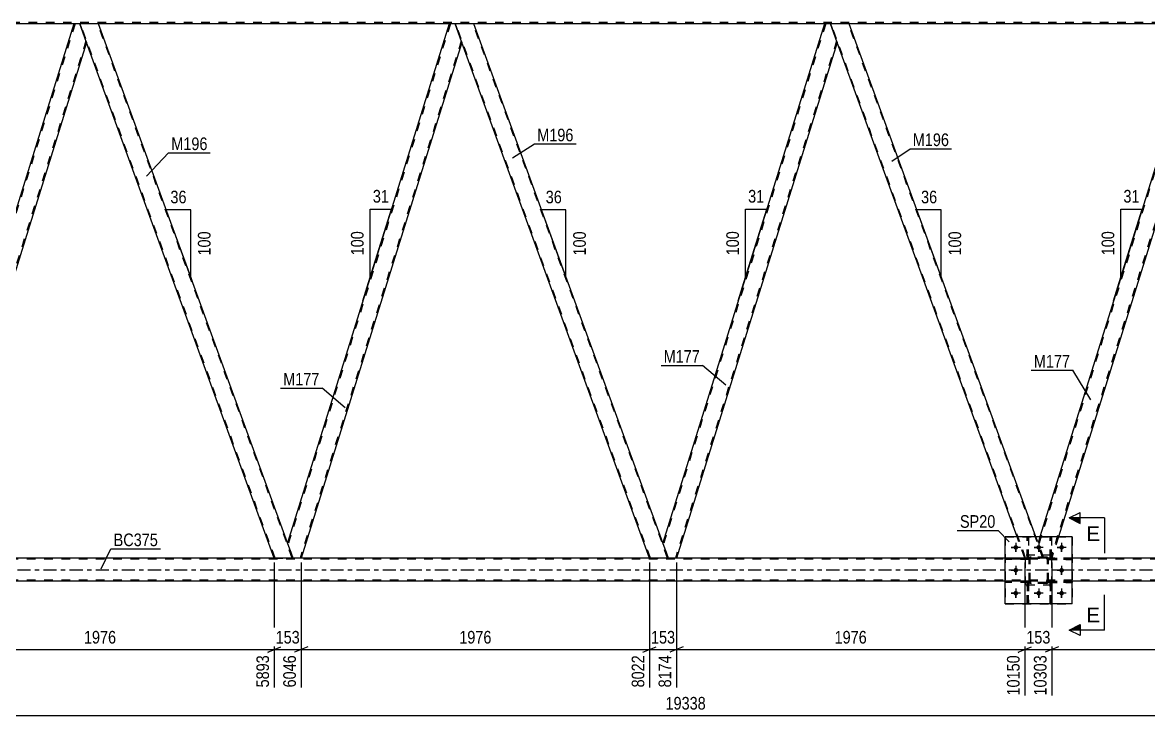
# Model space of a CAD drawing. Header units: millimetres. Extents: x 0 to 841, y 0 to 594.
# Drawn here: x 273.6 to 529, y 278.6 to 435.9 of the extents above; entities that cross this region are included whole.
import ezdxf

# ---------------------------------------------------------------- set-up
doc = ezdxf.new("R2010")
doc.units = ezdxf.units.MM
doc.linetypes.add('DXK_LINE_DOT2', pattern=[3.9198, 1.9599, -1.9599])
doc.linetypes.add('DXK_LINE_DOT3', pattern=[5.9187, 2.979, -0.9799, 0.9799, -0.9799])
doc.styles.add('Arial', font='ARIAL.TTF', dxfattribs={"height": 0.2})
doc.styles.add('Arial Narrow', font='ARIALN.TTF', dxfattribs={"height": 0.2})

# ---------------------------------------------------------------- blocks, each defined once
blk = doc.blocks.new('Part-318888194-3966 - 3642')
at = {"color": 7, "linetype": 'DXK_LINE_DOT2'}
for p, q in [((501.89, 309.09), (496.49, 309.09)), ((496.49, 309.09), (496.49, 308.77)), ((501.29, 308.77), (501.29, 309.09)), ((501.89, 308.77), (501.89, 309.09)), ((501.89, 308.77), (496.49, 308.77))]:
    blk.add_line(p, q, dxfattribs=at)
blk = doc.blocks.new('Bolt-318888194-4051 - 3642')
at = {"linetype": 'Continuous'}
for points in [[(499.41, 316.73, -1), (498.37, 316.73, -1)], [(504.61, 316.73, -1), (503.57, 316.73, -1)], [(509.81, 316.73, -1), (508.77, 316.73, -1)], [(499.41, 311.53, -1), (498.37, 311.53, -1)], [(509.81, 311.53, -1), (508.77, 311.53, -1)], [(499.41, 306.33, -1), (498.37, 306.33, -1)], [(504.61, 306.33, -1), (503.57, 306.33, -1)], [(509.81, 306.33, -1), (508.77, 306.33, -1)]]:
    blk.add_hatch(color=1, dxfattribs=at).paths.add_polyline_path(points)
at = {"color": 1, "linetype": 'Continuous'}
for p, q in [((499.93, 316.73), (497.85, 316.73)), ((498.89, 317.77), (498.89, 315.69)), ((505.13, 316.73), (503.05, 316.73)), ((504.09, 317.77), (504.09, 315.69)), ((510.33, 316.73), (508.25, 316.73)), ((509.29, 317.77), (509.29, 315.69)), ((498.89, 312.57), (498.89, 310.49)), ((509.29, 312.57), (509.29, 310.49)), ((499.93, 311.53), (497.85, 311.53)), ((510.33, 311.53), (508.25, 311.53)), ((498.89, 307.37), (498.89, 305.29)), ((504.09, 307.37), (504.09, 305.29)), ((509.29, 307.37), (509.29, 305.29)), ((499.93, 306.33), (497.85, 306.33)), ((505.13, 306.33), (503.05, 306.33)), ((510.33, 306.33), (508.25, 306.33))]:
    blk.add_line(p, q, dxfattribs=at)
blk = doc.blocks.new('Part-318888194-4137 - 3642')
at = {"color": 7, "linetype": 'DXK_LINE_DOT2'}
for p, q in [((501.89, 309.09), (496.49, 309.09)), ((496.49, 308.77), (496.49, 309.09)), ((501.29, 308.77), (501.29, 309.09)), ((501.89, 309.09), (501.89, 308.77)), ((501.89, 308.77), (496.49, 308.77))]:
    blk.add_line(p, q, dxfattribs=at)
blk = doc.blocks.new('Part-318888194-3803 - 3642')
at = {"color": 2, "linetype": 'Continuous'}
for p, q in [((370.38, 435.53), (333.68, 317.78)), ((371.7, 435.53), (370.38, 435.53)), ((373.23, 431.33), (371.7, 435.53)), ((373.25, 431.28), (336.79, 314.31)), ((334.94, 314.31), (333.7, 317.73))]:
    blk.add_line(p, q, dxfattribs=at)
at = {"color": 7, "linetype": 'DXK_LINE_DOT2'}
for p, q in [((370.63, 435.53), (333.81, 317.41)), ((373.11, 431.66), (336.54, 314.31)), ((373.25, 431.28), (373.23, 431.33)), ((373.25, 431.28), (373.23, 431.33)), ((333.68, 317.78), (333.7, 317.73)), ((336.79, 314.31), (334.94, 314.31))]:
    blk.add_line(p, q, dxfattribs=at)
blk = doc.blocks.new('Part-318888194-3808 - 3642')
at = {"color": 2, "linetype": 'Continuous'}
for p, q in [((375.96, 435.53), (371.7, 435.53)), ((418.83, 317.73), (375.96, 435.53)), ((415.82, 314.31), (373.23, 431.33))]:
    blk.add_line(p, q, dxfattribs=at)
at = {"color": 7, "linetype": 'DXK_LINE_DOT2'}
for p, q in [((371.7, 435.53), (373.23, 431.33)), ((415.99, 314.31), (371.87, 435.53)), ((419.91, 314.31), (375.79, 435.53)), ((420.08, 314.31), (418.83, 317.73)), ((415.82, 314.31), (420.08, 314.31))]:
    blk.add_line(p, q, dxfattribs=at)
blk = doc.blocks.new('Part-318888194-4140 - 3642')
at = {"color": 7, "linetype": 'DXK_LINE_DOT2'}
for p, q in [((501.89, 314.05), (501.93, 314.23)), ((501.93, 314.23), (501.89, 314.05)), ((502.15, 314.14), (502.2, 314.22)), ((502.19, 314.49), (502.37, 314.53)), ((502.37, 314.53), (502.19, 314.49)), ((502.2, 314.22), (502.28, 314.27)), ((502.28, 314.27), (502.37, 314.29)), ((505.81, 314.53), (502.37, 314.53)), ((502.37, 314.29), (505.81, 314.29)), ((505.81, 314.53), (506, 314.49)), ((506, 314.49), (505.81, 314.53)), ((505.81, 314.29), (505.91, 314.27)), ((505.91, 314.27), (505.98, 314.22)), ((505.98, 314.22), (506.04, 314.14)), ((506.26, 314.23), (506.29, 314.05)), ((506.29, 314.05), (506.26, 314.23)), ((501.89, 309.01), (501.89, 314.05)), ((502.13, 314.05), (502.15, 314.14)), ((502.13, 309.01), (502.13, 314.05)), ((506.04, 314.14), (506.05, 314.05)), ((506.05, 309.01), (506.05, 314.05)), ((506.29, 309.01), (506.29, 314.05)), ((501.93, 308.83), (501.89, 309.01)), ((501.89, 309.01), (501.93, 308.83)), ((502.15, 308.92), (502.13, 309.01)), ((502.2, 308.84), (502.15, 308.92)), ((502.37, 308.53), (502.19, 308.57)), ((502.19, 308.57), (502.37, 308.53)), ((502.28, 308.79), (502.2, 308.84)), ((502.37, 308.77), (502.28, 308.79)), ((505.81, 308.77), (502.37, 308.77)), ((505.81, 308.53), (502.37, 308.53)), ((505.91, 308.79), (505.81, 308.77)), ((506, 308.57), (505.81, 308.53)), ((505.81, 308.53), (506, 308.57)), ((505.98, 308.84), (505.91, 308.79)), ((506.04, 308.92), (505.98, 308.84)), ((506.05, 309.01), (506.04, 308.92)), ((506.29, 309.01), (506.26, 308.83)), ((506.26, 308.83), (506.29, 309.01))]:
    blk.add_line(p, q, dxfattribs=at)
at = {"color": 7, "linetype": 'DXK_LINE_DOT3'}
blk.add_line((504.09, 311.53), (504.09, 311.53), dxfattribs=at)
at = {"color": 7, "linetype": 'DXK_LINE_DOT2'}
for centre, start, end in [((502.37, 314.05), 112.5, 157.5), ((502.37, 314.05), 112.5, 157.5), ((505.81, 314.05), 22.5, 67.5), ((505.81, 314.05), 22.5, 67.5), ((502.37, 309.01), 202.5, 247.5), ((502.37, 309.01), 202.5, 247.5), ((505.81, 309.01), 292.5, 337.5), ((505.81, 309.01), 292.5, 337.5)]:
    blk.add_arc(centre, 0.48, start, end, dxfattribs=at)
blk = doc.blocks.new('Part-318888194-4115 - 3642')
at = {"color": 7, "linetype": 'DXK_LINE_DOT2'}
for p, q in [((506.97, 308.77), (506.65, 308.77)), ((506.65, 308.77), (506.65, 303.93)), ((506.65, 308.17), (506.97, 308.17)), ((506.97, 303.93), (506.97, 308.77)), ((506.65, 303.93), (506.97, 303.93))]:
    blk.add_line(p, q, dxfattribs=at)
blk = doc.blocks.new('Part-318888194-4138 - 3642')
at = {"color": 7, "linetype": 'DXK_LINE_DOT2'}
for p, q in [((501.89, 314.29), (496.49, 314.29)), ((496.49, 313.97), (496.49, 314.29)), ((501.29, 313.97), (501.29, 314.29)), ((501.89, 314.29), (501.89, 313.97)), ((501.89, 313.97), (496.49, 313.97))]:
    blk.add_line(p, q, dxfattribs=at)
blk = doc.blocks.new('Part-318888194-3891 - 3642')
at = {"color": 7, "linetype": 'DXK_LINE_DOT2'}
for p, q in [((496.49, 319.13), (511.69, 319.13)), ((496.49, 319.13), (496.49, 303.93)), ((511.69, 319.13), (511.69, 303.93)), ((496.49, 303.93), (511.69, 303.93))]:
    blk.add_line(p, q, dxfattribs=at)
blk = doc.blocks.new('Part-318888194-3903 - 3642')
at = {"color": 7, "linetype": 'DXK_LINE_DOT2'}
for p, q in [((501.89, 314.29), (496.49, 314.29)), ((496.49, 314.29), (496.49, 313.97)), ((501.29, 313.97), (501.29, 314.29)), ((501.89, 313.97), (501.89, 314.29)), ((501.89, 313.97), (496.49, 313.97))]:
    blk.add_line(p, q, dxfattribs=at)
blk = doc.blocks.new('Part-318888194-3906 - 3642')
at = {"color": 7, "linetype": 'DXK_LINE_DOT2'}
for p, q in [((511.69, 309.09), (506.29, 309.09)), ((506.29, 309.09), (506.29, 308.77)), ((506.89, 308.77), (506.89, 309.09)), ((511.69, 308.77), (511.69, 309.09)), ((506.29, 308.77), (511.69, 308.77))]:
    blk.add_line(p, q, dxfattribs=at)
blk = doc.blocks.new('Part-318888194-3909 - 3642')
at = {"color": 7, "linetype": 'DXK_LINE_DOT2'}
for p, q in [((511.69, 314.29), (506.29, 314.29)), ((506.29, 314.29), (506.29, 313.97)), ((506.89, 313.97), (506.89, 314.29)), ((511.69, 313.97), (511.69, 314.29)), ((506.29, 313.97), (511.69, 313.97))]:
    blk.add_line(p, q, dxfattribs=at)
blk = doc.blocks.new('Part-318888194-3921 - 3642')
at = {"color": 2, "linetype": 'Continuous'}
for p, q in [((455.52, 435.53), (418.81, 317.78)), ((456.83, 435.53), (455.52, 435.53)), ((458.36, 431.33), (456.83, 435.53)), ((458.38, 431.28), (421.92, 314.31)), ((420.08, 314.31), (418.83, 317.73))]:
    blk.add_line(p, q, dxfattribs=at)
at = {"color": 7, "linetype": 'DXK_LINE_DOT2'}
for p, q in [((455.77, 435.53), (418.95, 317.41)), ((458.24, 431.66), (421.67, 314.31)), ((458.38, 431.28), (458.36, 431.33)), ((458.38, 431.28), (458.36, 431.33)), ((418.81, 317.78), (418.83, 317.73)), ((421.92, 314.31), (420.08, 314.31))]:
    blk.add_line(p, q, dxfattribs=at)
blk = doc.blocks.new('Part-318888194-3926 - 3642')
at = {"color": 2, "linetype": 'Continuous'}
for p, q in [((461.09, 435.53), (456.83, 435.53)), ((503.46, 319.13), (461.09, 435.53)), ((499.2, 319.13), (458.36, 431.33))]:
    blk.add_line(p, q, dxfattribs=at)
at = {"color": 7, "linetype": 'DXK_LINE_DOT2'}
for p, q in [((456.83, 435.53), (458.36, 431.33)), ((501.12, 314.31), (457, 435.53)), ((505.04, 314.31), (460.92, 435.53)), ((500.95, 314.31), (499.2, 319.13)), ((505.21, 314.31), (503.46, 319.13)), ((505.21, 314.31), (500.95, 314.31))]:
    blk.add_line(p, q, dxfattribs=at)
blk = doc.blocks.new('Part-318888194-3941 - 3642')
at = {"color": 2, "linetype": 'Continuous'}
for p, q in [((290.82, 435.53), (286.56, 435.53)), ((333.7, 317.73), (290.82, 435.53)), ((330.69, 314.31), (288.09, 431.33))]:
    blk.add_line(p, q, dxfattribs=at)
at = {"color": 7, "linetype": 'DXK_LINE_DOT2'}
for p, q in [((286.56, 435.53), (288.09, 431.33)), ((330.86, 314.31), (286.73, 435.53)), ((334.77, 314.31), (290.65, 435.53)), ((334.94, 314.31), (333.7, 317.73)), ((330.69, 314.31), (334.94, 314.31))]:
    blk.add_line(p, q, dxfattribs=at)
blk = doc.blocks.new('Part-318888194-4139 - 3642')
at = {"color": 7, "linetype": 'DXK_LINE_DOT2'}
for p, q in [((506.29, 308.77), (506.29, 309.09)), ((506.29, 309.09), (511.69, 309.09)), ((506.89, 308.77), (506.89, 309.09)), ((511.69, 309.09), (511.69, 308.77)), ((511.69, 308.77), (506.29, 308.77))]:
    blk.add_line(p, q, dxfattribs=at)
blk = doc.blocks.new('Part-318888194-3971 - 3642')
at = {"color": 7, "linetype": 'DXK_LINE_DOT2'}
for p, q in [((285.5, 435.53), (248.68, 317.41)), ((287.98, 431.66), (251.4, 314.31)), ((288.11, 431.28), (288.09, 431.33)), ((288.11, 431.28), (288.09, 431.33)), ((248.54, 317.78), (248.97, 319.13)), ((249.81, 314.31), (248.54, 317.78)), ((253.15, 319.13), (251.65, 314.31)), ((251.65, 314.31), (249.81, 314.31))]:
    blk.add_line(p, q, dxfattribs=at)
at = {"color": 2, "linetype": 'Continuous'}
for p, q in [((285.25, 435.53), (248.97, 319.13)), ((286.56, 435.53), (285.25, 435.53)), ((288.09, 431.33), (286.56, 435.53)), ((288.11, 431.28), (253.15, 319.13))]:
    blk.add_line(p, q, dxfattribs=at)
blk = doc.blocks.new('Part-318888194-3984 - 3642')
at = {"color": 7, "linetype": 'DXK_LINE_DOT2'}
for p, q in [((501.45, 314.29), (501.45, 319.13)), ((501.45, 319.13), (501.77, 319.13)), ((501.77, 319.13), (501.77, 314.29)), ((501.45, 314.89), (501.77, 314.89)), ((501.77, 314.29), (501.45, 314.29))]:
    blk.add_line(p, q, dxfattribs=at)
blk = doc.blocks.new('Part-318888194-3989 - 3642')
at = {"color": 2, "linetype": 'Continuous'}
for p, q in [((511.69, 319.13), (496.49, 319.13)), ((496.49, 303.93), (496.49, 319.13)), ((511.69, 303.93), (511.69, 319.13)), ((511.69, 303.93), (496.49, 303.93))]:
    blk.add_line(p, q, dxfattribs=at)
blk = doc.blocks.new('Part-318888194-3994 - 3642')
at = {"color": 2, "linetype": 'Continuous'}
for p, q in [((496.49, 314.31), (256.48, 314.31)), ((666.76, 314.31), (511.69, 314.31)), ((496.49, 309.03), (256.48, 309.03)), ((666.76, 309.03), (511.69, 309.03))]:
    blk.add_line(p, q, dxfattribs=at)
at = {"color": 7, "linetype": 'DXK_LINE_DOT2'}
for p, q in [((511.69, 314.31), (496.49, 314.31)), ((782.18, 314.07), (106.7, 314.07)), ((782.18, 309.27), (106.7, 309.27)), ((511.69, 309.03), (496.49, 309.03))]:
    blk.add_line(p, q, dxfattribs=at)
at = {"color": 7, "linetype": 'DXK_LINE_DOT3'}
blk.add_line((106.7, 311.67), (782.18, 311.67), dxfattribs=at)
blk = doc.blocks.new('Part-318888194-4097 - 3642')
at = {"color": 7, "linetype": 'DXK_LINE_DOT2'}
for p, q in [((507.09, 314.93), (501.09, 314.93)), ((501.09, 308.13), (501.09, 314.93)), ((507.09, 308.13), (507.09, 314.93)), ((507.09, 308.13), (501.09, 308.13))]:
    blk.add_line(p, q, dxfattribs=at)
blk = doc.blocks.new('Part-318888194-4004 - 3642')
at = {"color": 7, "linetype": 'DXK_LINE_DOT2'}
for p, q in [((506.65, 303.93), (506.65, 308.77)), ((506.65, 308.77), (506.97, 308.77)), ((506.65, 308.17), (506.97, 308.17)), ((506.97, 308.77), (506.97, 303.93)), ((506.97, 303.93), (506.65, 303.93))]:
    blk.add_line(p, q, dxfattribs=at)
blk = doc.blocks.new('Part-318888194-4021 - 3642')
at = {"color": 7, "linetype": 'DXK_LINE_DOT2'}
for p, q in [((540.9, 435.53), (504.08, 317.41)), ((543.38, 431.66), (506.8, 314.31)), ((543.51, 431.28), (543.5, 431.33)), ((543.51, 431.28), (543.5, 431.33)), ((504.37, 319.13), (503.95, 317.78)), ((505.21, 314.31), (503.95, 317.78)), ((508.56, 319.13), (507.06, 314.31)), ((507.06, 314.31), (505.21, 314.31))]:
    blk.add_line(p, q, dxfattribs=at)
at = {"color": 2, "linetype": 'Continuous'}
for p, q in [((540.65, 435.53), (504.37, 319.13)), ((541.97, 435.53), (540.65, 435.53)), ((543.5, 431.33), (541.97, 435.53)), ((543.51, 431.28), (508.56, 319.13))]:
    blk.add_line(p, q, dxfattribs=at)
blk = doc.blocks.new('Part-318888194-4037 - 3642')
at = {"color": 7, "linetype": 'DXK_LINE_DOT2'}
for p, q in [((770.78, 435.85), (106.7, 435.85)), ((720.52, 435.53), (200.11, 435.53)), ((290.82, 435.53), (285.25, 435.53)), ((375.96, 435.53), (370.38, 435.53)), ((461.09, 435.53), (455.52, 435.53))]:
    blk.add_line(p, q, dxfattribs=at)
at = {"color": 2, "linetype": 'Continuous'}
for p, q in [((285.25, 435.53), (205.69, 435.53)), ((370.38, 435.53), (290.82, 435.53)), ((455.52, 435.53), (375.96, 435.53)), ((540.65, 435.53), (461.09, 435.53))]:
    blk.add_line(p, q, dxfattribs=at)
blk = doc.blocks.new('Part-318888194-4042 - 3642')
at = {"color": 7, "linetype": 'DXK_LINE_DOT2'}
for p, q in [((501.77, 308.77), (501.45, 308.77)), ((501.45, 308.77), (501.45, 303.93)), ((501.45, 308.17), (501.77, 308.17)), ((501.77, 303.93), (501.77, 308.77)), ((501.45, 303.93), (501.77, 303.93))]:
    blk.add_line(p, q, dxfattribs=at)
blk = doc.blocks.new('Part-318888194-4054 - 3642')
at = {"color": 7, "linetype": 'DXK_LINE_DOT2'}
for p, q in [((506.65, 314.29), (506.65, 319.13)), ((506.65, 319.13), (506.97, 319.13)), ((506.97, 319.13), (506.97, 314.29)), ((506.65, 314.89), (506.97, 314.89)), ((506.97, 314.29), (506.65, 314.29))]:
    blk.add_line(p, q, dxfattribs=at)
blk = doc.blocks.new('Part-318888194-4073 - 3642')
at = {"color": 2, "linetype": 'Continuous'}
for p, q in [((506.65, 319.13), (506.65, 319.13)), ((506.97, 319.13), (506.65, 319.13)), ((506.97, 319.13), (506.97, 319.13))]:
    blk.add_line(p, q, dxfattribs=at)
at = {"color": 7, "linetype": 'DXK_LINE_DOT2'}
for p, q in [((506.65, 314.29), (506.65, 319.13)), ((506.97, 314.29), (506.97, 319.13)), ((506.65, 314.89), (506.97, 314.89)), ((506.97, 314.29), (506.65, 314.29))]:
    blk.add_line(p, q, dxfattribs=at)
blk = doc.blocks.new('Part-318888194-4076 - 3642')
at = {"color": 7, "linetype": 'DXK_LINE_DOT2'}
for p, q in [((506.29, 313.97), (506.29, 314.29)), ((506.29, 314.29), (511.69, 314.29)), ((506.89, 313.97), (506.89, 314.29)), ((511.69, 314.29), (511.69, 313.97)), ((511.69, 313.97), (506.29, 313.97))]:
    blk.add_line(p, q, dxfattribs=at)
blk = doc.blocks.new('Part-318888194-4098 - 3642')
at = {"color": 7, "linetype": 'DXK_LINE_DOT2'}
for p, q in [((501.89, 314.05), (501.93, 314.23)), ((501.93, 314.23), (501.89, 314.05)), ((502.15, 314.14), (502.2, 314.22)), ((502.19, 314.49), (502.37, 314.53)), ((502.37, 314.53), (502.19, 314.49)), ((502.2, 314.22), (502.28, 314.27)), ((502.28, 314.27), (502.37, 314.29)), ((505.81, 314.53), (502.37, 314.53)), ((502.37, 314.29), (505.81, 314.29)), ((505.81, 314.53), (506, 314.49)), ((506, 314.49), (505.81, 314.53)), ((505.81, 314.29), (505.91, 314.27)), ((505.91, 314.27), (505.98, 314.22)), ((505.98, 314.22), (506.04, 314.14)), ((506.26, 314.23), (506.29, 314.05)), ((506.29, 314.05), (506.26, 314.23)), ((501.89, 309.01), (501.89, 314.05)), ((502.13, 314.05), (502.15, 314.14)), ((502.13, 309.01), (502.13, 314.05)), ((506.04, 314.14), (506.05, 314.05)), ((506.05, 309.01), (506.05, 314.05)), ((506.29, 309.01), (506.29, 314.05)), ((501.93, 308.83), (501.89, 309.01)), ((501.89, 309.01), (501.93, 308.83)), ((502.15, 308.92), (502.13, 309.01)), ((502.2, 308.84), (502.15, 308.92)), ((502.37, 308.53), (502.19, 308.57)), ((502.19, 308.57), (502.37, 308.53)), ((502.28, 308.79), (502.2, 308.84)), ((502.37, 308.77), (502.28, 308.79)), ((505.81, 308.77), (502.37, 308.77)), ((505.81, 308.53), (502.37, 308.53)), ((505.91, 308.79), (505.81, 308.77)), ((506, 308.57), (505.81, 308.53)), ((505.81, 308.53), (506, 308.57)), ((505.98, 308.84), (505.91, 308.79)), ((506.04, 308.92), (505.98, 308.84)), ((506.05, 309.01), (506.04, 308.92)), ((506.29, 309.01), (506.26, 308.83)), ((506.26, 308.83), (506.29, 309.01))]:
    blk.add_line(p, q, dxfattribs=at)
at = {"color": 7, "linetype": 'DXK_LINE_DOT3'}
blk.add_line((504.09, 311.53), (504.09, 311.53), dxfattribs=at)
at = {"color": 7, "linetype": 'DXK_LINE_DOT2'}
for centre, start, end in [((502.37, 314.05), 112.5, 157.5), ((502.37, 314.05), 112.5, 157.5), ((505.81, 314.05), 22.5, 67.5), ((505.81, 314.05), 22.5, 67.5), ((502.37, 309.01), 202.5, 247.5), ((502.37, 309.01), 202.5, 247.5), ((505.81, 309.01), 292.5, 337.5), ((505.81, 309.01), 292.5, 337.5)]:
    blk.add_arc(centre, 0.48, start, end, dxfattribs=at)
blk = doc.blocks.new('Part-318888194-4104 - 3642')
at = {"color": 7, "linetype": 'DXK_LINE_DOT2'}
for p, q in [((501.45, 303.93), (501.45, 308.77)), ((501.45, 308.77), (501.77, 308.77)), ((501.45, 308.17), (501.77, 308.17)), ((501.77, 308.77), (501.77, 303.93)), ((501.77, 303.93), (501.45, 303.93))]:
    blk.add_line(p, q, dxfattribs=at)
blk = doc.blocks.new('Bolt-318888194-4108 - 3642')
at = {"color": 1, "linetype": 'Continuous'}
for p, q in [((497.85, 316.73), (498.55, 316.73)), ((498.89, 317.77), (498.89, 317.08)), ((499.93, 316.73), (499.24, 316.73)), ((503.05, 316.73), (503.75, 316.73)), ((504.09, 317.77), (504.09, 317.08)), ((505.13, 316.73), (504.44, 316.73)), ((508.25, 316.73), (508.95, 316.73)), ((509.29, 317.77), (509.29, 317.08)), ((510.33, 316.73), (509.64, 316.73)), ((498.89, 315.69), (498.89, 316.38)), ((504.09, 315.69), (504.09, 316.38)), ((509.29, 315.69), (509.29, 316.38)), ((498.89, 312.57), (498.89, 311.88)), ((509.29, 312.57), (509.29, 311.88)), ((497.85, 311.53), (498.55, 311.53)), ((498.89, 310.49), (498.89, 311.18)), ((499.93, 311.53), (499.24, 311.53)), ((508.25, 311.53), (508.95, 311.53)), ((509.29, 310.49), (509.29, 311.18)), ((510.33, 311.53), (509.64, 311.53)), ((498.89, 307.37), (498.89, 306.68)), ((504.09, 307.37), (504.09, 306.68)), ((509.29, 307.37), (509.29, 306.68)), ((497.85, 306.33), (498.55, 306.33)), ((498.89, 305.29), (498.89, 305.98)), ((499.93, 306.33), (499.24, 306.33)), ((503.05, 306.33), (503.75, 306.33)), ((504.09, 305.29), (504.09, 305.98)), ((505.13, 306.33), (504.44, 306.33)), ((508.25, 306.33), (508.95, 306.33)), ((509.29, 305.29), (509.29, 305.98)), ((510.33, 306.33), (509.64, 306.33))]:
    blk.add_line(p, q, dxfattribs=at)
blk = doc.blocks.new('Part-318888194-4136 - 3642')
at = {"color": 2, "linetype": 'Continuous'}
for p, q in [((501.45, 319.13), (501.45, 319.13)), ((501.77, 319.13), (501.45, 319.13)), ((501.77, 319.13), (501.77, 319.13))]:
    blk.add_line(p, q, dxfattribs=at)
at = {"color": 7, "linetype": 'DXK_LINE_DOT2'}
for p, q in [((501.45, 314.29), (501.45, 319.13)), ((501.77, 314.29), (501.77, 319.13)), ((501.45, 314.89), (501.77, 314.89)), ((501.77, 314.29), (501.45, 314.29))]:
    blk.add_line(p, q, dxfattribs=at)
blk = doc.blocks.new('Part-318888194-4141 - 3642')
at = {"color": 7, "linetype": 'DXK_LINE_DOT2'}
for p, q in [((507.09, 314.93), (501.09, 314.93)), ((501.09, 308.13), (501.09, 314.93)), ((507.09, 308.13), (507.09, 314.93)), ((507.09, 308.13), (501.09, 308.13))]:
    blk.add_line(p, q, dxfattribs=at)
blk = doc.blocks.new('StraightDimension-318888194-4344 - 3642')
at = {"color": 7, "linetype": 'Continuous'}
for p, q in [((507.06, 313.31), (507.06, 283.11)), ((586.09, 313.31), (586.09, 283.11)), ((508.56, 294.15), (505.56, 292.95)), ((584.59, 292.95), (587.59, 294.15)), ((507.06, 293.55), (586.09, 293.55))]:
    blk.add_line(p, q, dxfattribs=at)
at = {"color": 0}
blk.add_wipeout([(550.83, 294.3), (550.83, 298.5), (542.32, 298.5), (542.32, 294.3)], dxfattribs=at)
at = {"color": 0, "linetype": 'Continuous'}
blk.add_wipeout([(585.49, 292.85), (581.29, 292.85), (581.29, 282.51), (585.49, 282.51)], dxfattribs=at)
at = {"color": 3, "style": 'Arial Narrow'}
blk.add_text('1976', height=2.863, dxfattribs=at).set_placement((542.92, 294.9))
at = {"color": 3, "linetype": 'Continuous', "style": 'Arial Narrow'}
blk.add_text('12279', height=2.863, rotation=90.0002, dxfattribs=at).set_placement((584.89, 283.11))
blk = doc.blocks.new('AngleDimension-318888194-12499 - 3642')
at = {"color": 7, "linetype": 'Continuous'}
for p, q in [((311.73, 393.32), (306.18, 393.32)), ((311.73, 378.1), (306.18, 393.32)), ((311.73, 378.1), (311.73, 393.32)), ((312.29, 376.54), (311.73, 378.1))]:
    blk.add_line(p, q, dxfattribs=at)
at = {"color": 0}
for points in [[(311.38, 394.22), (311.38, 398.42), (306.53, 398.42), (306.53, 394.22)], [(316.83, 389.05), (312.63, 389.05), (312.63, 382.37), (316.83, 382.37)]]:
    blk.add_wipeout(points, dxfattribs=at)
at = {"color": 3, "style": 'Arial Narrow'}
blk.add_text('36', height=2.863, dxfattribs=at).set_placement((307.13, 394.82))
blk.add_text('100', height=2.863, rotation=90.0002, dxfattribs=at).set_placement((316.23, 382.97))
blk = doc.blocks.new('StraightDimension-318888194-4230 - 3642')
at = {"color": 7, "linetype": 'Continuous'}
for p, q in [((251.65, 313.31), (251.65, 284.94)), ((330.69, 313.31), (330.69, 284.94)), ((253.15, 294.15), (250.15, 292.95)), ((329.19, 292.95), (332.19, 294.15)), ((251.65, 293.55), (330.69, 293.55))]:
    blk.add_line(p, q, dxfattribs=at)
at = {"color": 0}
blk.add_wipeout([(295.43, 294.3), (295.43, 298.5), (286.91, 298.5), (286.91, 294.3)], dxfattribs=at)
at = {"color": 0, "linetype": 'Continuous'}
blk.add_wipeout([(330.09, 292.85), (325.89, 292.85), (325.89, 284.34), (330.09, 284.34)], dxfattribs=at)
at = {"color": 3, "style": 'Arial Narrow'}
blk.add_text('1976', height=2.863, dxfattribs=at).set_placement((287.51, 294.9))
at = {"color": 3, "linetype": 'Continuous', "style": 'Arial Narrow'}
blk.add_text('5893', height=2.863, rotation=90.0002, dxfattribs=at).set_placement((329.49, 284.94))
blk = doc.blocks.new('AngleDimension-318888194-12525 - 3642')
at = {"color": 7, "linetype": 'Continuous'}
for p, q in [((437.59, 393.49), (442.41, 393.49)), ((437.59, 378.02), (442.41, 393.49)), ((437.59, 378.02), (437.59, 393.49)), ((435.92, 372.66), (437.59, 378.02))]:
    blk.add_line(p, q, dxfattribs=at)
at = {"color": 0}
for points in [[(442.43, 394.39), (442.43, 398.59), (437.57, 398.59), (437.57, 394.39)], [(436.69, 389.09), (432.49, 389.09), (432.49, 382.41), (436.69, 382.41)]]:
    blk.add_wipeout(points, dxfattribs=at)
at = {"color": 3, "style": 'Arial Narrow'}
blk.add_text('31', height=2.863, dxfattribs=at).set_placement((438.17, 394.99))
blk.add_text('100', height=2.863, rotation=90.0002, dxfattribs=at).set_placement((436.09, 383.01))
blk = doc.blocks.new('StraightDimension-318888194-4249 - 3642')
at = {"color": 7, "linetype": 'Continuous'}
for p, q in [((330.69, 313.31), (330.69, 284.94)), ((336.79, 313.31), (336.79, 284.94)), ((329.19, 292.95), (332.19, 294.15)), ((338.29, 294.15), (335.29, 292.95)), ((330.69, 293.55), (336.79, 293.55))]:
    blk.add_line(p, q, dxfattribs=at)
at = {"color": 0}
blk.add_wipeout([(337.08, 294.3), (337.08, 298.5), (330.39, 298.5), (330.39, 294.3)], dxfattribs=at)
at = {"color": 0, "linetype": 'Continuous'}
blk.add_wipeout([(336.19, 292.85), (331.99, 292.85), (331.99, 284.34), (336.19, 284.34)], dxfattribs=at)
at = {"color": 3, "style": 'Arial Narrow'}
blk.add_text('153', height=2.863, dxfattribs=at).set_placement((330.99, 294.9))
at = {"color": 3, "linetype": 'Continuous', "style": 'Arial Narrow'}
blk.add_text('6046', height=2.863, rotation=90.0002, dxfattribs=at).set_placement((335.59, 284.94))
blk = doc.blocks.new('StraightDimension-318888194-4287 - 3642')
at = {"color": 7, "linetype": 'Continuous'}
for p, q in [((415.82, 313.31), (415.82, 284.94)), ((421.92, 313.31), (421.92, 284.94)), ((414.32, 292.95), (417.32, 294.15)), ((423.42, 294.15), (420.42, 292.95)), ((415.82, 293.55), (421.92, 293.55))]:
    blk.add_line(p, q, dxfattribs=at)
at = {"color": 0}
blk.add_wipeout([(422.21, 294.3), (422.21, 298.5), (415.53, 298.5), (415.53, 294.3)], dxfattribs=at)
at = {"color": 0, "linetype": 'Continuous'}
blk.add_wipeout([(421.32, 292.85), (417.12, 292.85), (417.12, 284.34), (421.32, 284.34)], dxfattribs=at)
at = {"color": 3, "style": 'Arial Narrow'}
blk.add_text('153', height=2.863, dxfattribs=at).set_placement((416.13, 294.9))
at = {"color": 3, "linetype": 'Continuous', "style": 'Arial Narrow'}
blk.add_text('8174', height=2.863, rotation=90.0002, dxfattribs=at).set_placement((420.72, 284.94))
blk = doc.blocks.new('StraightDimension-318888194-4268 - 3642')
at = {"color": 7, "linetype": 'Continuous'}
for p, q in [((336.79, 313.31), (336.79, 284.94)), ((415.82, 313.31), (415.82, 284.94)), ((338.29, 294.15), (335.29, 292.95)), ((414.32, 292.95), (417.32, 294.15)), ((336.79, 293.55), (415.82, 293.55))]:
    blk.add_line(p, q, dxfattribs=at)
at = {"color": 0}
blk.add_wipeout([(380.56, 294.3), (380.56, 298.5), (372.05, 298.5), (372.05, 294.3)], dxfattribs=at)
at = {"color": 0, "linetype": 'Continuous'}
blk.add_wipeout([(415.22, 292.85), (411.02, 292.85), (411.02, 284.34), (415.22, 284.34)], dxfattribs=at)
at = {"color": 3, "style": 'Arial Narrow'}
blk.add_text('1976', height=2.863, dxfattribs=at).set_placement((372.65, 294.9))
at = {"color": 3, "linetype": 'Continuous', "style": 'Arial Narrow'}
blk.add_text('8022', height=2.863, rotation=90.0002, dxfattribs=at).set_placement((414.62, 284.94))
blk = doc.blocks.new('StraightDimension-318888194-4306 - 3642')
at = {"color": 7, "linetype": 'Continuous'}
for p, q in [((421.92, 313.31), (421.92, 284.94)), ((500.95, 313.31), (500.95, 283.11)), ((423.42, 294.15), (420.42, 292.95)), ((499.45, 292.95), (502.45, 294.15)), ((421.92, 293.55), (500.95, 293.55))]:
    blk.add_line(p, q, dxfattribs=at)
at = {"color": 0}
blk.add_wipeout([(465.69, 294.3), (465.69, 298.5), (457.18, 298.5), (457.18, 294.3)], dxfattribs=at)
at = {"color": 0, "linetype": 'Continuous'}
blk.add_wipeout([(500.35, 292.85), (496.15, 292.85), (496.15, 282.51), (500.35, 282.51)], dxfattribs=at)
at = {"color": 3, "style": 'Arial Narrow'}
blk.add_text('1976', height=2.863, dxfattribs=at).set_placement((457.78, 294.9))
at = {"color": 3, "linetype": 'Continuous', "style": 'Arial Narrow'}
blk.add_text('10150', height=2.863, rotation=90.0002, dxfattribs=at).set_placement((499.75, 283.11))
blk = doc.blocks.new('StraightDimension-318888194-4325 - 3642')
at = {"color": 7, "linetype": 'Continuous'}
for p, q in [((500.95, 313.31), (500.95, 283.11)), ((507.06, 313.31), (507.06, 283.11)), ((499.45, 292.95), (502.45, 294.15)), ((508.56, 294.15), (505.56, 292.95)), ((500.95, 293.55), (507.06, 293.55))]:
    blk.add_line(p, q, dxfattribs=at)
at = {"color": 0}
blk.add_wipeout([(507.35, 294.3), (507.35, 298.5), (500.66, 298.5), (500.66, 294.3)], dxfattribs=at)
at = {"color": 0, "linetype": 'Continuous'}
blk.add_wipeout([(506.46, 292.85), (502.26, 292.85), (502.26, 282.51), (506.46, 282.51)], dxfattribs=at)
at = {"color": 3, "style": 'Arial Narrow'}
blk.add_text('153', height=2.863, dxfattribs=at).set_placement((501.26, 294.9))
at = {"color": 3, "linetype": 'Continuous', "style": 'Arial Narrow'}
blk.add_text('10303', height=2.863, rotation=90.0002, dxfattribs=at).set_placement((505.86, 283.11))
blk = doc.blocks.new('StraightDimension-318888194-4483 - 3642')
at = {"color": 7, "linetype": 'Continuous'}
blk.add_line((54.97, 278.57), (793.04, 278.57), dxfattribs=at)
at = {"color": 0}
blk.add_wipeout([(429.17, 279.32), (429.17, 283.52), (418.83, 283.52), (418.83, 279.32)], dxfattribs=at)
at = {"color": 3, "style": 'Arial Narrow'}
blk.add_text('19338', height=2.863, dxfattribs=at).set_placement((419.43, 279.92))
blk = doc.blocks.new('AngleDimension-318888194-12497 - 3642')
at = {"color": 7, "linetype": 'Continuous'}
for p, q in [((352.45, 393.49), (357.27, 393.49)), ((352.45, 378.02), (357.27, 393.49)), ((352.45, 378.02), (352.45, 393.49)), ((350.78, 372.66), (352.45, 378.02))]:
    blk.add_line(p, q, dxfattribs=at)
at = {"color": 0}
for points in [[(357.29, 394.39), (357.29, 398.59), (352.44, 398.59), (352.44, 394.39)], [(351.55, 389.09), (347.35, 389.09), (347.35, 382.41), (351.55, 382.41)]]:
    blk.add_wipeout(points, dxfattribs=at)
at = {"color": 3, "style": 'Arial Narrow'}
blk.add_text('31', height=2.863, dxfattribs=at).set_placement((353.04, 394.99))
blk.add_text('100', height=2.863, rotation=90.0002, dxfattribs=at).set_placement((350.95, 383.01))
blk = doc.blocks.new('AngleDimension-318888194-12527 - 3642')
at = {"color": 7, "linetype": 'Continuous'}
for p, q in [((396.86, 393.32), (391.32, 393.32)), ((396.86, 378.1), (391.32, 393.32)), ((396.86, 378.1), (396.86, 393.32)), ((397.43, 376.54), (396.86, 378.1))]:
    blk.add_line(p, q, dxfattribs=at)
at = {"color": 0}
for points in [[(396.52, 394.22), (396.52, 398.42), (391.66, 398.42), (391.66, 394.22)], [(401.96, 389.05), (397.76, 389.05), (397.76, 382.37), (401.96, 382.37)]]:
    blk.add_wipeout(points, dxfattribs=at)
at = {"color": 3, "style": 'Arial Narrow'}
blk.add_text('36', height=2.863, dxfattribs=at).set_placement((392.26, 394.82))
blk.add_text('100', height=2.863, rotation=90.0002, dxfattribs=at).set_placement((401.36, 382.97))
blk = doc.blocks.new('AngleDimension-318888194-12553 - 3642')
at = {"color": 7, "linetype": 'Continuous'}
for p, q in [((522.72, 393.49), (527.54, 393.49)), ((522.72, 378.02), (527.54, 393.49)), ((522.72, 378.02), (522.72, 393.49)), ((521.05, 372.66), (522.72, 378.02))]:
    blk.add_line(p, q, dxfattribs=at)
at = {"color": 0}
for points in [[(527.56, 394.39), (527.56, 398.59), (522.7, 398.59), (522.7, 394.39)], [(521.82, 389.09), (517.62, 389.09), (517.62, 382.41), (521.82, 382.41)]]:
    blk.add_wipeout(points, dxfattribs=at)
at = {"color": 3, "style": 'Arial Narrow'}
blk.add_text('31', height=2.863, dxfattribs=at).set_placement((523.3, 394.99))
blk.add_text('100', height=2.863, rotation=90.0002, dxfattribs=at).set_placement((521.22, 383.01))
blk = doc.blocks.new('AngleDimension-318888194-12555 - 3642')
at = {"color": 7, "linetype": 'Continuous'}
for p, q in [((481.99, 393.32), (476.45, 393.32)), ((481.99, 378.1), (476.45, 393.32)), ((481.99, 378.1), (481.99, 393.32)), ((482.56, 376.54), (481.99, 378.1))]:
    blk.add_line(p, q, dxfattribs=at)
at = {"color": 0}
for points in [[(481.65, 394.22), (481.65, 398.42), (476.8, 398.42), (476.8, 394.22)], [(487.09, 389.05), (482.89, 389.05), (482.89, 382.37), (487.09, 382.37)]]:
    blk.add_wipeout(points, dxfattribs=at)
at = {"color": 3, "style": 'Arial Narrow'}
blk.add_text('36', height=2.863, dxfattribs=at).set_placement((477.4, 394.82))
blk.add_text('100', height=2.863, rotation=90.0002, dxfattribs=at).set_placement((486.49, 382.97))
blk = doc.blocks.new('Mark-318888194-3799 - 3642')
at = {"color": 0}
blk.add_wipeout([(340.93, 353.48), (340.93, 356.48), (332.71, 356.48), (332.71, 353.48)], dxfattribs=at)
blk.add_wipeout([(340.93, 353.48), (340.93, 356.48), (332.71, 356.48), (332.71, 353.48)], dxfattribs=at)
at = {"color": 30, "linetype": 'Continuous'}
for p in [(332.11, 352.88), (346.78, 348.43)]:
    blk.add_line(p, (341.53, 352.88), dxfattribs=at)
at = {"color": 3, "style": 'Arial Narrow'}
blk.add_text('M177', height=2.863, dxfattribs=at).set_placement((332.71, 353.48))
blk = doc.blocks.new('Mark-318888194-3804 - 3642')
at = {"color": 0}
blk.add_wipeout([(398.56, 408.89), (398.56, 411.89), (390.34, 411.89), (390.34, 408.89)], dxfattribs=at)
blk.add_wipeout([(398.56, 408.89), (398.56, 411.89), (390.34, 411.89), (390.34, 408.89)], dxfattribs=at)
at = {"color": 30, "linetype": 'Continuous'}
for p, q in [((384.7, 405.13), (389.74, 408.29)), ((389.74, 408.29), (399.16, 408.29))]:
    blk.add_line(p, q, dxfattribs=at)
at = {"color": 3, "style": 'Arial Narrow'}
blk.add_text('M196', height=2.863, dxfattribs=at).set_placement((390.34, 408.89))
blk = doc.blocks.new('Mark-318888194-3917 - 3642')
at = {"color": 0}
blk.add_wipeout([(427.23, 358.63), (427.23, 361.63), (419.01, 361.63), (419.01, 358.63)], dxfattribs=at)
blk.add_wipeout([(427.23, 358.63), (427.23, 361.63), (419.01, 361.63), (419.01, 358.63)], dxfattribs=at)
at = {"color": 30, "linetype": 'Continuous'}
for p in [(418.41, 358.03), (433.09, 353.58)]:
    blk.add_line(p, (427.83, 358.03), dxfattribs=at)
at = {"color": 3, "style": 'Arial Narrow'}
blk.add_text('M177', height=2.863, dxfattribs=at).set_placement((419.01, 358.63))
blk = doc.blocks.new('Mark-318888194-3922 - 3642')
at = {"color": 0}
blk.add_wipeout([(483.74, 407.81), (483.74, 410.81), (475.52, 410.81), (475.52, 407.81)], dxfattribs=at)
blk.add_wipeout([(483.74, 407.81), (483.74, 410.81), (475.52, 410.81), (475.52, 407.81)], dxfattribs=at)
at = {"color": 30, "linetype": 'Continuous'}
for p, q in [((470.79, 404.39), (474.92, 407.21)), ((474.92, 407.21), (484.34, 407.21))]:
    blk.add_line(p, q, dxfattribs=at)
at = {"color": 3, "style": 'Arial Narrow'}
blk.add_text('M196', height=2.863, dxfattribs=at).set_placement((475.52, 407.81))
blk = doc.blocks.new('Mark-318888194-3937 - 3642')
at = {"color": 0}
blk.add_wipeout([(315.55, 406.9), (315.55, 409.9), (307.33, 409.9), (307.33, 406.9)], dxfattribs=at)
blk.add_wipeout([(315.55, 406.9), (315.55, 409.9), (307.33, 409.9), (307.33, 406.9)], dxfattribs=at)
at = {"color": 30, "linetype": 'Continuous'}
for p, q in [((301.74, 400.96), (306.73, 406.3)), ((306.73, 406.3), (316.15, 406.3))]:
    blk.add_line(p, q, dxfattribs=at)
at = {"color": 3, "style": 'Arial Narrow'}
blk.add_text('M196', height=2.863, dxfattribs=at).set_placement((307.33, 406.9))
blk = doc.blocks.new('Mark-318888194-3985 - 3642')
at = {"color": 0}
blk.add_wipeout([(494.26, 321.18), (494.26, 324.18), (486.22, 324.18), (486.22, 321.18)], dxfattribs=at)
blk.add_wipeout([(494.26, 321.18), (494.26, 324.18), (486.22, 324.18), (486.22, 321.18)], dxfattribs=at)
at = {"color": 30, "linetype": 'Continuous'}
for p in [(485.62, 320.58), (497.38, 318.01)]:
    blk.add_line(p, (494.86, 320.58), dxfattribs=at)
at = {"color": 3, "style": 'Arial Narrow'}
blk.add_text('SP20', height=2.863, dxfattribs=at).set_placement((486.22, 321.18))
blk = doc.blocks.new('Mark-318888194-3990 - 3642')
at = {"color": 0}
blk.add_wipeout([(304.3, 317.01), (304.3, 320.01), (294.25, 320.01), (294.25, 317.01)], dxfattribs=at)
blk.add_wipeout([(304.3, 317.01), (304.3, 320.01), (294.25, 320.01), (294.25, 317.01)], dxfattribs=at)
at = {"color": 30, "linetype": 'Continuous'}
for p, q in [((291.41, 311.83), (293.65, 316.41)), ((293.65, 316.41), (304.9, 316.41))]:
    blk.add_line(p, q, dxfattribs=at)
at = {"color": 3, "style": 'Arial Narrow'}
blk.add_text('BC375', height=2.863, dxfattribs=at).set_placement((294.25, 317.01))
blk = doc.blocks.new('Mark-318888194-4017 - 3642')
at = {"color": 0}
blk.add_wipeout([(511.21, 357.54), (511.21, 360.54), (502.98, 360.54), (502.98, 357.54)], dxfattribs=at)
blk.add_wipeout([(511.21, 357.54), (511.21, 360.54), (502.98, 360.54), (502.98, 357.54)], dxfattribs=at)
at = {"color": 30, "linetype": 'Continuous'}
for p in [(502.38, 356.94), (515.88, 350.23)]:
    blk.add_line(p, (511.81, 356.94), dxfattribs=at)
at = {"color": 3, "style": 'Arial Narrow'}
blk.add_text('M177', height=2.863, dxfattribs=at).set_placement((502.98, 357.54))
blk = doc.blocks.new('SectionMark-318888194-5357 - 3642')
at = {"linetype": 'Continuous'}
for points in [[(513.5, 323.41), (513.5, 322.16), (511, 323.41)], [(513.5, 299.2), (513.5, 297.95), (511, 297.95)]]:
    blk.add_hatch(color=6, dxfattribs=at).paths.add_polyline_path(points)
at = {"color": 6, "linetype": 'Continuous'}
for p, q in [((511, 323.41), (513.5, 324.66)), ((513.5, 322.16), (513.5, 324.66)), ((519, 323.41), (511, 323.41)), ((511, 323.41), (513.5, 322.16)), ((511, 297.95), (513.5, 299.2)), ((513.5, 299.2), (513.5, 296.7)), ((519, 297.95), (511, 297.95)), ((513.5, 296.7), (511, 297.95))]:
    blk.add_line(p, q, dxfattribs=at)
at = {"color": 0, "linetype": 'Continuous'}
for points in [[(518, 318.16), (518, 321.66), (514.89, 321.66), (514.89, 318.16)], [(518, 299.7), (518, 303.2), (514.89, 303.2), (514.89, 299.7)]]:
    blk.add_wipeout(points, dxfattribs=at)
at = {"color": 6, "linetype": 'Continuous'}
for p, q in [((519, 323.41), (519, 315.41)), ((519, 297.95), (519, 305.95))]:
    blk.add_line(p, q, dxfattribs=at)
at = {"color": 3, "linetype": 'Continuous', "style": 'Arial'}
for p in [(514.89, 318.16), (514.89, 299.7)]:
    blk.add_text('E', height=3.34, dxfattribs=at).set_placement(p)

msp = doc.modelspace()

# ---------------------------------------------------------------- block references
for name in ['Part-318888194-4037 - 3642', 'Part-318888194-3971 - 3642', 'Part-318888194-3941 - 3642', 'Part-318888194-3803 - 3642', 'Part-318888194-3808 - 3642', 'Part-318888194-3921 - 3642', 'Part-318888194-3926 - 3642', 'Part-318888194-4021 - 3642', 'Part-318888194-3891 - 3642', 'Part-318888194-3989 - 3642', 'Bolt-318888194-4051 - 3642', 'Bolt-318888194-4108 - 3642', 'Part-318888194-3984 - 3642', 'Part-318888194-4136 - 3642', 'Part-318888194-4054 - 3642', 'Part-318888194-4073 - 3642', 'Part-318888194-3994 - 3642', 'Part-318888194-4138 - 3642', 'Part-318888194-3903 - 3642', 'Part-318888194-4097 - 3642', 'Part-318888194-4141 - 3642', 'Part-318888194-4140 - 3642', 'Part-318888194-4098 - 3642', 'Part-318888194-3909 - 3642', 'Part-318888194-4076 - 3642', 'Part-318888194-3966 - 3642', 'Part-318888194-4137 - 3642', 'Part-318888194-3906 - 3642', 'Part-318888194-4139 - 3642', 'Part-318888194-4042 - 3642', 'Part-318888194-4104 - 3642', 'Part-318888194-4115 - 3642', 'Part-318888194-4004 - 3642']:
    msp.add_blockref(name, (0, 0))

# ---------------------------------------------------------------- next in the draw order: block references
for name in ['AngleDimension-318888194-12525 - 3642', 'AngleDimension-318888194-12499 - 3642', 'StraightDimension-318888194-4230 - 3642', 'StraightDimension-318888194-4287 - 3642', 'StraightDimension-318888194-4344 - 3642']:
    msp.add_blockref(name, (0, 0))

# ---------------------------------------------------------------- next in the draw order: block references
for name in ['StraightDimension-318888194-4249 - 3642', 'StraightDimension-318888194-4306 - 3642']:
    msp.add_blockref(name, (0, 0))

# ---------------------------------------------------------------- next in the draw order: block references
for name in ['StraightDimension-318888194-4268 - 3642', 'StraightDimension-318888194-4325 - 3642']:
    msp.add_blockref(name, (0, 0))

# ---------------------------------------------------------------- next in the draw order: block references
msp.add_blockref('StraightDimension-318888194-4483 - 3642', (0, 0))

# ---------------------------------------------------------------- next in the draw order: block references
for name in ['Mark-318888194-3804 - 3642', 'Mark-318888194-3937 - 3642', 'Mark-318888194-3922 - 3642', 'AngleDimension-318888194-12497 - 3642', 'AngleDimension-318888194-12553 - 3642', 'AngleDimension-318888194-12527 - 3642', 'AngleDimension-318888194-12555 - 3642', 'Mark-318888194-3917 - 3642', 'Mark-318888194-4017 - 3642', 'Mark-318888194-3799 - 3642', 'SectionMark-318888194-5357 - 3642', 'Mark-318888194-3985 - 3642', 'Mark-318888194-3990 - 3642']:
    msp.add_blockref(name, (0, 0))

doc.saveas('drawing.dxf')
